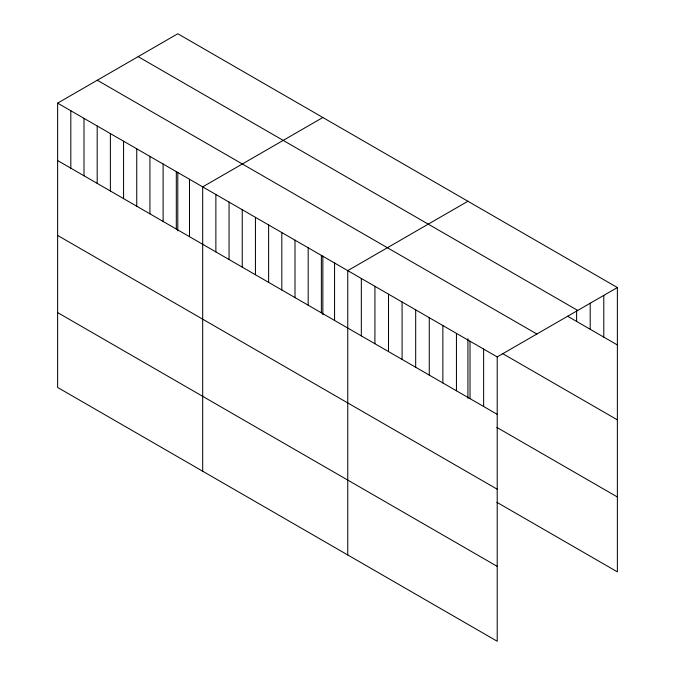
<?xml version="1.0" encoding="UTF-8"?>
<svg xmlns="http://www.w3.org/2000/svg" width="675" height="675" viewBox="0 0 675 675"><rect width="100%" height="100%" fill="white"/><g stroke="black" fill="none" stroke-linecap="round" stroke-linejoin="round"><path stroke-width="1.01" d="M57.628 103.132L497.205 356.915L497.205 641.25L57.628 387.458L57.628 103.132L177.795 33.75L617.372 287.542L617.372 571.868L496.901 502.318M322.852 117.501L202.686 186.882L202.686 471.209M467.918 201.251L347.752 270.633L347.752 554.96M497.205 356.915L617.372 287.542M138.139 56.641L577.716 310.433M567.557 316.195L617.372 344.959M97.284 80.232L536.861 334.024M502.335 353.422L617.372 419.842M57.628 160.549L497.205 414.332M496.901 427.435L617.372 496.986M57.628 235.432L497.205 489.215M57.628 312.584L497.205 566.367M603.788 295.355L603.788 337.112M590.203 303.168L590.203 329.265M576.61 310.981L576.61 321.427M483.621 349.076L483.621 406.493M470.028 341.229L470.028 398.647M467.918 338.69L467.918 398.36M456.443 333.382L456.443 390.8M442.859 325.536L442.859 382.961M429.266 317.697L429.266 375.114M415.682 309.85L415.682 367.267M402.098 302.003L402.098 359.429M388.505 294.165L388.505 351.582M374.92 286.318L374.92 343.735M361.336 278.471L361.336 335.888M334.564 263.014L334.564 320.431M322.852 255.968L322.852 314.609M321.376 255.403L321.376 312.82M308.188 247.784L308.188 305.21M295 240.173L295 297.591M281.812 232.563L281.812 289.98M268.625 224.944L268.625 282.369M255.437 217.333L255.437 274.75M242.249 209.722L242.249 267.14M229.061 202.103L229.061 259.529M215.873 194.493L215.873 251.91M189.498 179.263L189.498 236.68M177.795 172.226L177.795 230.858M176.31 171.653L176.31 229.07M163.122 164.042L163.122 221.459M149.934 156.423L149.934 213.84M136.747 148.812L136.747 206.229M123.567 141.193L123.567 198.619M110.379 133.582L110.379 191M97.192 125.972L97.192 183.389M84.004 118.353L84.004 175.778M70.816 110.742L70.816 168.159"/></g></svg>
